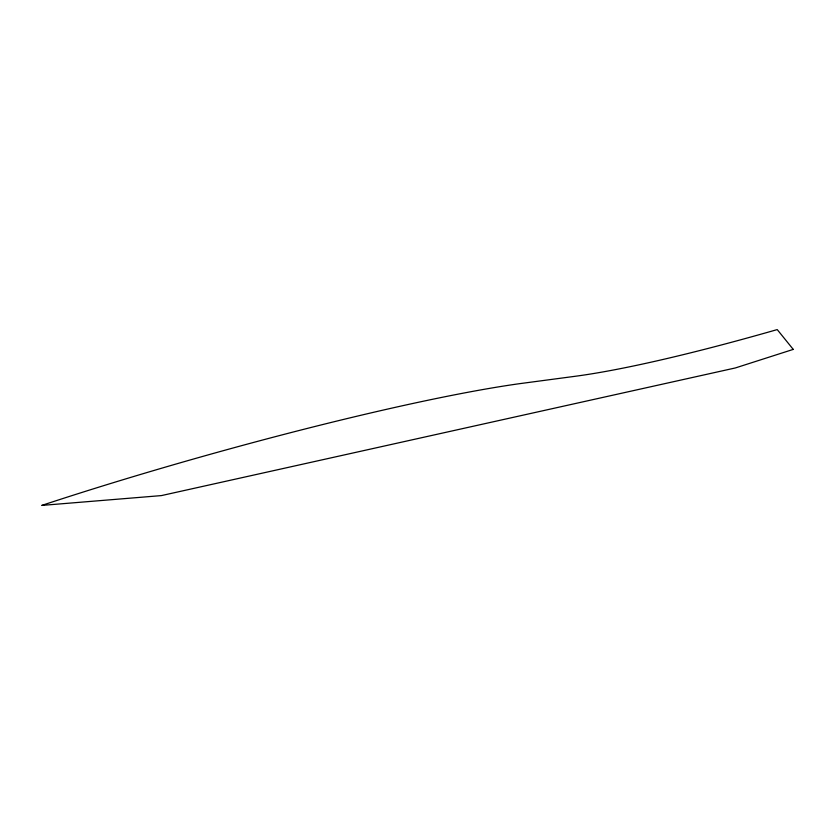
<?xml version="1.0" encoding="UTF-8"?>
<svg xmlns="http://www.w3.org/2000/svg" width="835" height="835" viewBox="0 0 835 835"><rect width="100%" height="100%" fill="white"/><g stroke="black" fill="none" stroke-linecap="round" stroke-linejoin="round"><path stroke-width="1.25" d="M793.25 349.395L735.343 367.953L161.416 495.593L41.75 505.415A388.15 35.487 -15.7 0 1 518.733 383.787L575.127 376.293A412.688 45.935 -18.5 0 0 777.228 329.585L793.25 349.395"/></g></svg>
